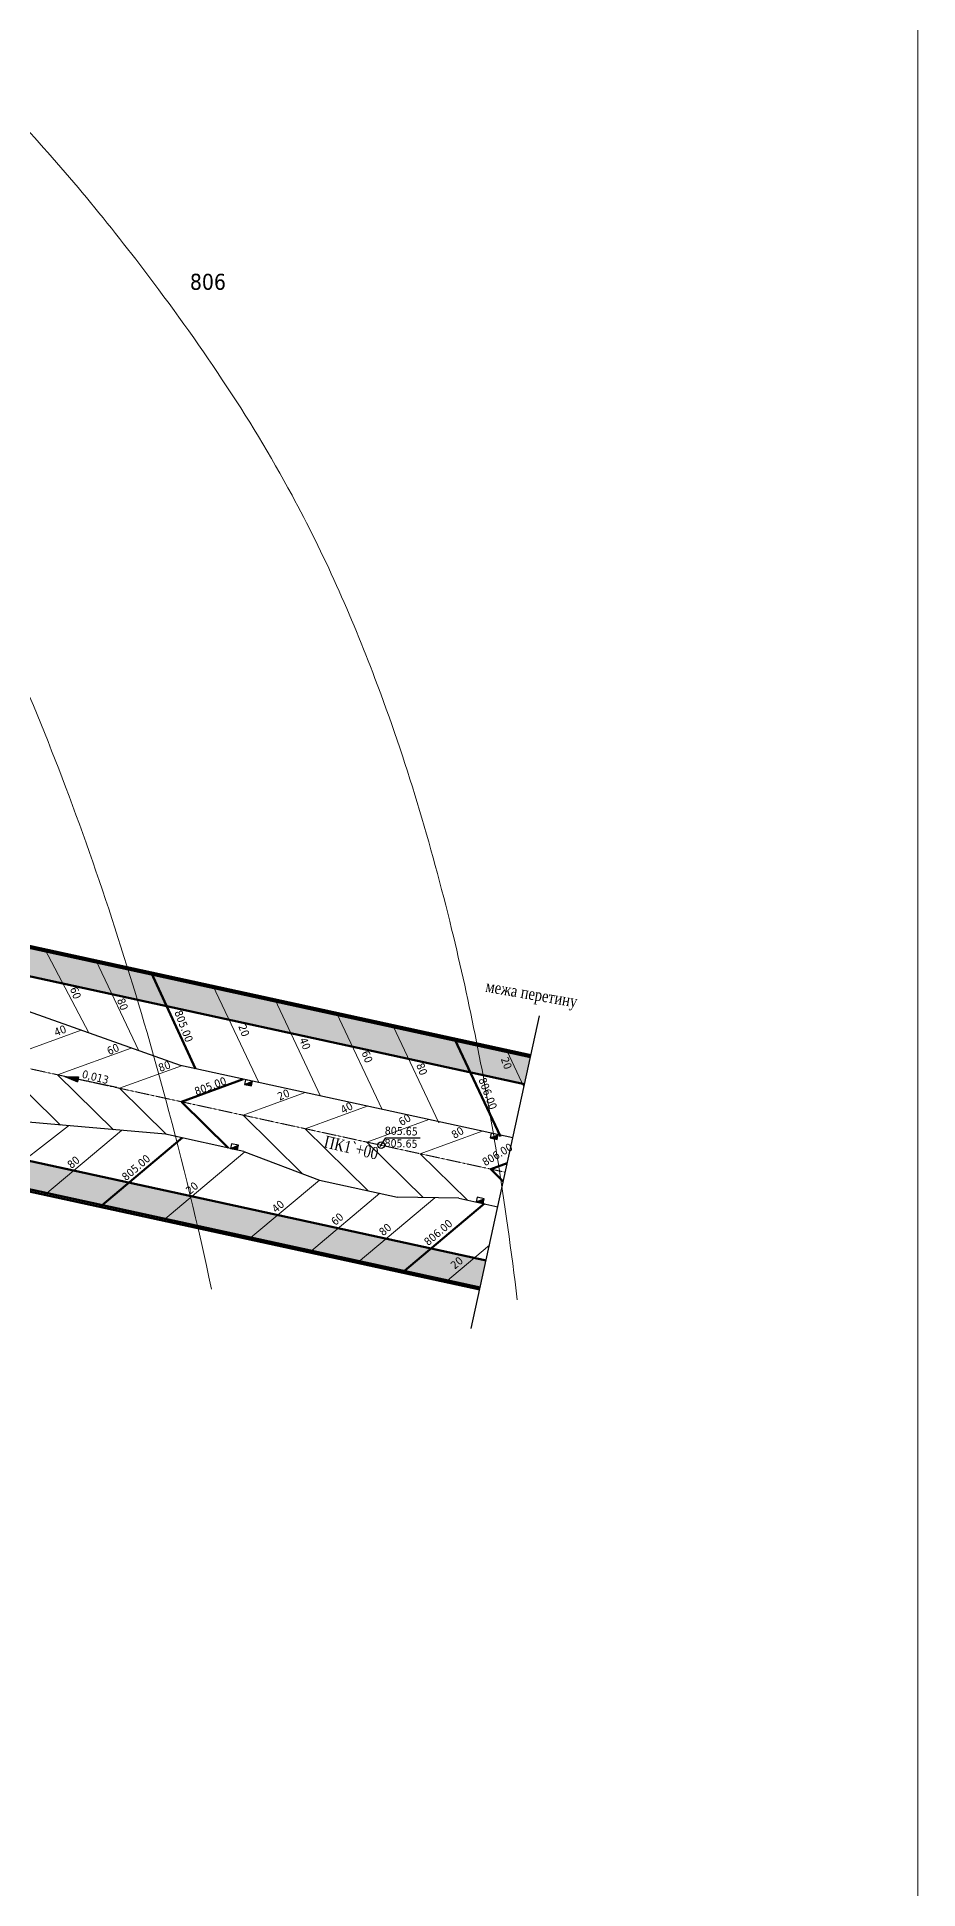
# Model space of a CAD drawing. Header units: millimetres. Extents: x -492806 to 8131902, y -181351 to 2373952.
# Drawn here: x 4075344 to 4295518, y 992076 to 1455012 of the extents above; entities that cross this region are included whole.
import ezdxf

# ---------------------------------------------------------------- set-up
doc = ezdxf.new("R2010")
doc.units = ezdxf.units.MM
doc.header["$LTSCALE"] = 50
doc.linetypes.add('CENTER2', pattern=[28.575, 19.05, -3.175, 3.175, -3.175])
for name, color, linetype in [('1-3 2-х уровн развязка-C-ROAD-TEXT', 1, 'Continuous'), ('Абсолютные высоты', 50, 'Continuous'), ('перехід', 206, 'Continuous')]:
    doc.layers.add(name, color=color, linetype=linetype)
for name, color, linetype, lineweight in [('cherwona', 7, 'Continuous', 50), ('dorogi', 7, 'Continuous', 30), ('osi', 13, 'Continuous', 15), ('вертикалка', 200, 'Continuous', 9), ('дорога', 126, 'Continuous', 25), ('проектні', 82, 'Continuous', 50), ('товста', 7, 'Continuous', 70), ('існуючі', 170, 'Continuous', 15)]:
    doc.layers.add(name, color=color, linetype=linetype, lineweight=lineweight)
doc.styles.get("Standard").update_dxf_attribs({"font": 'tahoma.ttf'})
doc.styles.add('СПДС_BOLD', font='times.ttf', dxfattribs={"width": 0.8})

msp = doc.modelspace()

# ---------------------------------------------------------------- hatches: boundary and pattern name
at = {"layer": 'перехід'}
h = msp.add_hatch(dxfattribs=at)
h.set_pattern_fill('AR-SAND', scale=100, angle=30)
h.paths.add_polyline_path([(3907074.785, 1256445.931), (3900332.824, 1257914.252), (3895534.18, 1235880.744), (3902276.141, 1234412.422)], flags=17)
h.paths.add_polyline_path([(3902276.141, 1234412.422), (3895534.18, 1235880.744), (3890735.536, 1213847.235), (3897477.497, 1212378.913)], flags=17)
h.paths.add_polyline_path([(3904197.914, 1264134.225), (3891686.833, 1279821.809), (3899394.261, 1322315.385), (3890198.969, 1331472.394), (3888723.05, 1331740.094), (3892589.884, 1323463.279), (3884338.318, 1277969.689), (3900332.824, 1257914.252), (3907074.785, 1256445.931), (4197181.21, 1193264.1), (4198649.531, 1200006.06)])
h.paths.add_polyline_path([(3890735.536, 1213847.235), (3862419.787, 1186721.585), (3863895.706, 1186453.884), (3893681.718, 1206143.846), (4186115.601, 1142455.121), (4187583.922, 1149197.082)])
h = msp.add_hatch(color=7, dxfattribs=at)
h.dxf.hatch_style = 1
h.paths.add_polyline_path([(4085587.283, 1194474.394), (4085722.821, 1195110.342), (4082296.507, 1195175.748)])
h.paths.add_polyline_path([(4085451.745, 1193838.446), (4085587.283, 1194474.394), (4082296.507, 1195175.748)])
at = {"layer": 'товста', "lineweight": 30}
h = msp.add_hatch(color=255, dxfattribs=at)
h.dxf.hatch_style = 1
h.paths.add_polyline_path([(4127210.651, 1193198.371), (4128971.05, 1192822.879), (4129221.378, 1193996.478)])
h = msp.add_hatch(color=255, dxfattribs=at)
h.dxf.hatch_style = 1
h.paths.add_polyline_path([(4188583.879, 1179831.99), (4190344.278, 1179456.498), (4190594.607, 1180630.098)])
h = msp.add_hatch(color=255, dxfattribs=at)
h.dxf.hatch_style = 1
h.paths.add_polyline_path([(4123694.677, 1177179.787), (4125455.077, 1176804.294), (4125705.405, 1177977.894)])
h = msp.add_hatch(color=255, dxfattribs=at)
h.dxf.hatch_style = 1
h.paths.add_polyline_path([(4185067.906, 1163813.406), (4186828.305, 1163437.913), (4187078.633, 1164611.513)])

# ---------------------------------------------------------------- linework, layer by layer
msp.add_line((4126998.701, 1176464.16), (4145902.215, 1169276.869))
at = {"color": 5}
msp.add_line((4161135.718, 1177659.612), (4162532.546, 1179847.579), dxfattribs=at)
at = {"layer": 'cherwona', "color": 1}
for p, q in [((4198649.531, 1200006.06), (3904197.914, 1264134.225)), ((4198766.571, 1200543.463), (3904506.001, 1264630.019)), ((4197181.21, 1193264.1), (3907074.785, 1256445.931)), ((4187583.922, 1149197.082), (3897477.497, 1212378.913)), ((4186115.601, 1142455.121), (3893681.718, 1206143.846)), ((4185998.56, 1141917.718), (3893791.426, 1205557.06))]:
    msp.add_line(p, q, dxfattribs=at)
at = {"layer": 'dorogi'}
for p, q in [((4111203.079, 1197916.689), (4059147.122, 1216416.648)), ((4095304.358, 1192403.42), (4082296.507, 1195175.748)), ((4194255.194, 1179828.973), (4111203.079, 1197916.689)), ((4107456.786, 1180720.163), (4052423.241, 1185543.201)), ((4126998.701, 1176464.16), (4107456.786, 1180720.163)), ((4145902.215, 1169276.869), (4165444.13, 1165020.865)), ((4180738.967, 1164760.15), (4165444.13, 1165020.865)), ((4180738.967, 1164760.15), (4190509.924, 1162632.148))]:
    msp.add_line(p, q, dxfattribs=at)
at = {"layer": 'osi', "linetype": 'CENTER2', "ltscale": 0.02}
msp.add_line((4192382.566, 1171230.591), (3778406.619, 1261389.775), dxfattribs=at)
at = {"layer": 'Абсолютные высоты'}
msp.add_circle((4161346.562, 1177989.874), 828.566, dxfattribs=at)
at = {"layer": 'вертикалка'}
for p, q in [((4077271.139, 1227003.687), (4088284.029, 1206061.761)), ((4090071.587, 1224215.937), (4100788.247, 1201617.979)), ((4119288.847, 1217900.411), (4130763.304, 1193704.504)), ((4134740.047, 1214487.701), (4146214.588, 1190291.619)), ((4150166.064, 1211128.092), (4161640.598, 1186932.026)), ((4065031.972, 1198966.08), (4086380.308, 1206738.355)), ((4164311.549, 1207768.484), (4175786.075, 1183572.433)), ((4080493.168, 1195598.81), (4098884.514, 1202294.535)), ((4192815.909, 1201475.494), (4197032.916, 1192583.194)), ((4081214.718, 1183019.969), (4065031.972, 1198966.08)), ((4094434.417, 1181861.42), (4080493.168, 1195598.81)), ((4095954.364, 1192231.54), (4111432.619, 1197866.698)), ((4107687.574, 1180669.9), (4095954.364, 1192231.54)), ((4126876.755, 1185497), (4142355.059, 1191132.176)), ((4141726.308, 1170864.588), (4126876.755, 1185497)), ((4142337.951, 1182129.73), (4157816.279, 1187764.915)), ((4064503.234, 1168377.999), (4083227.414, 1182843.581)), ((4077303.673, 1165590.211), (4096447.113, 1181685.031)), ((4142337.951, 1182129.73), (4158071.12, 1166626.622)), ((4157799.147, 1178762.46), (4173277.499, 1184397.654)), ((4171085.115, 1175868.93), (4186563.467, 1181504.123)), ((4106794.425, 1159119.902), (4127291.537, 1176352.821)), ((4157799.147, 1178762.46), (4171855.573, 1164911.576)), ((4171085.115, 1175868.93), (4182818.325, 1164307.29)), ((4128305.638, 1154482.571), (4145902.215, 1169276.869)), ((4143405.067, 1151194.09), (4161001.645, 1165988.387)), ((4155572.763, 1148737.899), (4174751.288, 1164862.216)), ((4177470.272, 1143775.081), (4188405.342, 1152968.726))]:
    msp.add_line(p, q, dxfattribs=at)
at = {"layer": 'дорога'}
msp.add_line((4183870.559, 1132146.761), (4200894.573, 1210314.42), dxfattribs=at)
at = {"layer": 'перехід'}
for p, q in [((4082296.507, 1195175.748), (4085451.745, 1193838.446)), ((4082296.507, 1195175.748), (4085722.821, 1195110.342)), ((4085722.821, 1195110.342), (4085451.745, 1193838.446)), ((4162532.546, 1179847.579), (4171125.512, 1179847.579))]:
    msp.add_line(p, q, dxfattribs=at)
at = {"layer": 'проектні', "color": 5}
for p, q in [((4103880.254, 1221208.613), (4114926.262, 1197105.827)), ((4179737.559, 1204408.891), (4191212.086, 1180212.84)), ((4126893.839, 1194499.437), (4111415.559, 1188864.27)), ((4111415.559, 1188864.27), (4123148.77, 1177302.63)), ((4091112.331, 1162582.844), (4111609.443, 1179815.762)), ((4188721.538, 1172027.92), (4192886.451, 1173544.237)), ((4188721.538, 1172027.92), (4191878.68, 1168916.944)), ((4166666.106, 1146155.279), (4187163.218, 1163388.197))]:
    msp.add_line(p, q, dxfattribs=at)
at = {"layer": 'товста', "lineweight": 30}
for p, q in [((4127460.979, 1194371.971), (4127210.651, 1193198.371)), ((4127210.651, 1193198.371), (4129221.378, 1193996.478)), ((4127210.651, 1193198.371), (4128971.05, 1192822.879)), ((4129221.378, 1193996.478), (4127460.979, 1194371.971)), ((4128971.05, 1192822.879), (4129221.378, 1193996.478)), ((4188834.207, 1181005.59), (4188583.879, 1179831.99)), ((4188583.879, 1179831.99), (4190594.607, 1180630.098)), ((4190594.607, 1180630.098), (4188834.207, 1181005.59)), ((4190344.278, 1179456.498), (4190594.607, 1180630.098)), ((4123945.006, 1178353.386), (4123694.677, 1177179.787)), ((4123694.677, 1177179.787), (4125705.405, 1177977.894)), ((4123694.677, 1177179.787), (4125455.077, 1176804.294)), ((4125705.405, 1177977.894), (4123945.006, 1178353.386)), ((4125455.077, 1176804.294), (4125705.405, 1177977.894)), ((4188583.879, 1179831.99), (4190344.278, 1179456.498)), ((4185318.234, 1164987.005), (4185067.906, 1163813.406)), ((4185067.906, 1163813.406), (4187078.633, 1164611.513)), ((4185067.906, 1163813.406), (4186828.305, 1163437.913)), ((4187078.633, 1164611.513), (4185318.234, 1164987.005)), ((4186828.305, 1163437.913), (4187078.633, 1164611.513))]:
    msp.add_line(p, q, dxfattribs=at)
at = {"layer": 'існуючі'}
msp.add_line((4295517.625, 794522.386), (4295517.625, 1752467.723), dxfattribs=at)
for points, knots in [([(3926339.863, 1548910.568), (3932270.85, 1545167.83), (3949456.071, 1533894.546), (3985726.875, 1511350.103), (4026287.236, 1476494.558), (4068871.508, 1438007.714), (4105720.7, 1393448.029), (4137882.806, 1346374.312), (4162765.35, 1290337.911), (4179289.103, 1234800.521), (4189584.771, 1182511.885), (4193896.802, 1151417.805), (4195370.953, 1139314.536)], [222818.4293490124, 222818.4293490124, 222818.4293490124, 222818.4293490124, 243858.5088070165, 284446.7899957306, 350779.8979373142, 403861.581201905, 456434.0256936934, 523878.8368295885, 574158.0609012829, 639711.5440129042, 697304.4157485121, 733876.7611902846, 733876.7611902846, 733876.7611902846, 733876.7611902846]), ([(4118945.972, 1141992.395), (4115604.451, 1157882.764), (4105459.646, 1199502.477), (4084891.018, 1265014.113), (4056399.93, 1330850.134), (4026700.662, 1373256.631), (4005448.175, 1411850.719), (3976761.261, 1442186.294), (3948396.023, 1472376.173), (3919207.308, 1488148.901), (3892488.73, 1506002.584), (3855066.352, 1521426.724), (3816818.237, 1528360.657), (3781329.534, 1527272.104), (3743060.038, 1506618.414), (3721344.995, 1481347.694), (3707331.353, 1465039.423)], [208907.898191004, 208907.898191004, 208907.898191004, 208907.898191004, 257605.863130704, 337296.6512993614, 414888.6980925751, 471411.6016886402, 492312.2011282048, 546691.9263832961, 596027.8451533406, 615040.3045966051, 645805.468598217, 692413.3325741671, 735125.5059761151, 761895.8793706339, 797154.4097490128, 861311.6224911874, 861311.6224911874, 861311.6224911874, 861311.6224911874])]:
    msp.add_open_spline(points, degree=3, knots=knots, dxfattribs=at)

# ---------------------------------------------------------------- texts
for s, rotation, p in [('60', 290.7965407, (4083528.776, 1217121.138)), ('80', 290.7965407, (4095281.941, 1214304.294)), ('805.00', 290.7965407, (4109620.795, 1211252.707)), ('40', 21.59411486, (4080089.857, 1205172.098)), ('20', 290.7965407, (4125605.1, 1207731.655)), ('40', 290.7965407, (4140884.212, 1204445.335)), ('60', 24.22516713, (4093365.639, 1200477.352)), ('80', 19.75461503, (4106106.832, 1196299.6)), ('60', 290.7965407, (4156398.369, 1201159.016)), ('20', 290.7965407, (4191200.477, 1199556.148)), ('0,013', 345.89435419, (4086417.721, 1194894.391)), ('805.00', 20.55133436, (4115157.436, 1190406.811)), ('80', 290.7965407, (4170071.673, 1198064.458)), ('806.00', 290.7965407, (4185628.703, 1194420.176)), ('20', 23.2941108, (4135963.953, 1189118.72)), ('40', 28.42480268, (4151879.472, 1185759.487)), ('60', 30.9030956, (4166443.479, 1182721.386)), ('805.65', 358.19519393, (4162228.901, 1180671.51)), ('80', 30.9030956, (4179675.68, 1179524.911)), ('805.65', 358.19519393, (4162168.433, 1177579.263)), ('806.00', 30.9030956, (4187358.878, 1172705.764)), ('80', 40.59729201, (4083952.658, 1172015.74)), ('805.00', 40.59729201, (4097586.319, 1168964.153)), ('20', 40.59729201, (4113570.624, 1165560.461)), ('40', 40.59729201, (4135067.995, 1160972.172)), ('60', 40.59729201, (4149876.978, 1157803.213)), ('80', 40.59729201, (4161861.599, 1155193.101)), ('806.00', 40.59729201, (4173112.345, 1152742.818)), ('20', 40.59729201, (4179757.261, 1146865.736))]:
    msp.add_text(s, height=2000, rotation=rotation).set_placement(p)
at = {"layer": '1-3 2-х уровн развязка-C-ROAD-TEXT', "color": 1, "linetype": 'Continuous', "lineweight": -3, "char_height": 3000, "attachment_point": 5, "style": 'СПДС_BOLD'}
for s, insert, rotation in [('межа перетину', (4198867.692, 1215374.022), 350.14959868), ('ПК1`+00', (4153876.708, 1177379.517), 346.74898682)]:
    msp.add_mtext(s, dxfattribs=dict(at, insert=insert, rotation=rotation))
at = {"layer": 'існуючі'}
msp.add_text('806', height=4000, dxfattribs=at).set_placement((4113545.808, 1391830.88))

doc.saveas('drawing.dxf')
